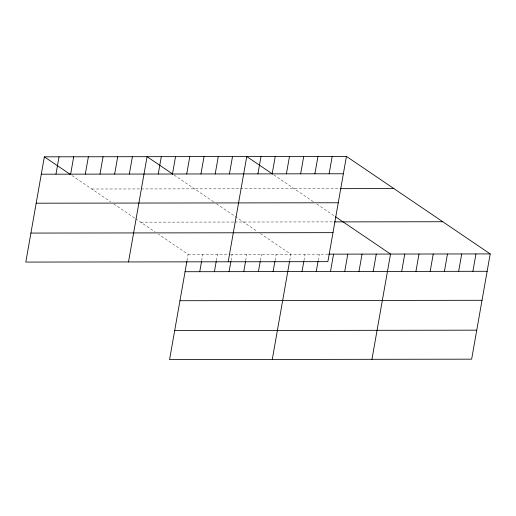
<?xml version="1.0" encoding="UTF-8"?>
<svg xmlns="http://www.w3.org/2000/svg" width="516" height="516" viewBox="0 0 516 516"><rect width="100%" height="100%" fill="white"/><g stroke="black" fill="none" stroke-linecap="round" stroke-linejoin="round"><path stroke-width="0.39" stroke-dasharray="2.58 1.94" d="M187.011 260.664L188.127 254.349L158.476 234.238M201.685 260.644L202.801 254.33M216.359 260.625L217.468 254.304M231.033 260.599L232.142 254.285M245.7 260.58L246.816 254.265M260.374 260.561L261.489 254.246M275.047 260.541L276.157 254.227M289.721 260.515L290.83 254.201L259.2 232.748M303.956 260.496L305.072 254.182M318.198 260.477L319.314 254.162M91.803 189.011L140.449 188.94M141.223 188.94L239.605 188.798M240.392 188.798L339.289 188.656M140.681 222.17L234.122 222.035M234.896 222.035L333.581 221.893M188.127 254.349L229.826 254.291M230.6 254.291L328.015 254.149M273.764 174.866L313.618 201.898M316.753 204.026L334.923 216.352M174.079 175.008L213.934 202.04M216.443 203.743L257.226 231.407M72.034 175.601L110.605 201.762M113.733 203.891L135.044 218.345M135.669 218.765L155.181 232"/><path stroke-width="0.77" d="M44.357 156.832L25.8 262.083L327.873 261.651L346.43 156.4L44.357 156.832L70.718 174.711M55.967 174.176L59.03 156.812M70.64 174.156L73.704 156.787M85.314 174.137L88.378 156.767M99.988 174.111L103.045 156.748M114.655 174.092L117.719 156.729M129.329 174.073L132.393 156.703M128.503 261.935L147.066 156.683L172.763 174.118M158.244 174.034L161.302 156.664M172.479 174.008L175.543 156.645M186.721 173.989L189.785 156.625M200.963 173.969L204.026 156.606M186.876 261.451L169.57 359.6L471.643 359.168L490.2 253.917L346.43 156.4M215.204 173.95L218.268 156.58M199.737 271.693L201.543 261.431M229.446 173.931L232.51 156.561M214.411 271.674L216.217 261.412M228.188 261.793L246.745 156.541L272.448 173.976M229.078 271.655L230.891 261.393M257.929 173.886L260.986 156.522M243.752 271.635L245.564 261.367M272.164 173.866L275.228 156.503M258.426 271.61L260.232 261.348M286.406 173.847L289.47 156.483M273.099 271.59L274.905 261.328M300.647 173.828L303.711 156.458M272.274 359.452L289.579 261.309M314.889 173.808L317.953 156.438M302.008 271.551L303.821 261.29M329.131 173.789L332.188 156.419M316.25 271.526L318.062 261.264M330.492 271.506L333.555 254.143M344.733 271.487L347.797 254.124M358.975 271.468L362.032 254.098M373.21 271.448L376.274 254.078M371.959 359.31L390.515 254.059L335.555 216.778M401.693 271.41L404.757 254.04M415.935 271.384L418.998 254.02M430.176 271.364L433.24 254.001M444.418 271.345L447.475 253.982M458.66 271.326L461.717 253.956M472.895 271.306L475.958 253.936M41.299 174.195L343.372 173.769M340.076 188.656L393.876 188.579M36.184 203.201L338.257 202.769M334.368 221.893L442.754 221.738M30.915 233.077L332.988 232.651M328.808 254.149L490.2 253.917M185.063 271.719L487.136 271.287M179.949 300.718L482.021 300.286M174.685 330.601L476.758 330.169"/></g></svg>
